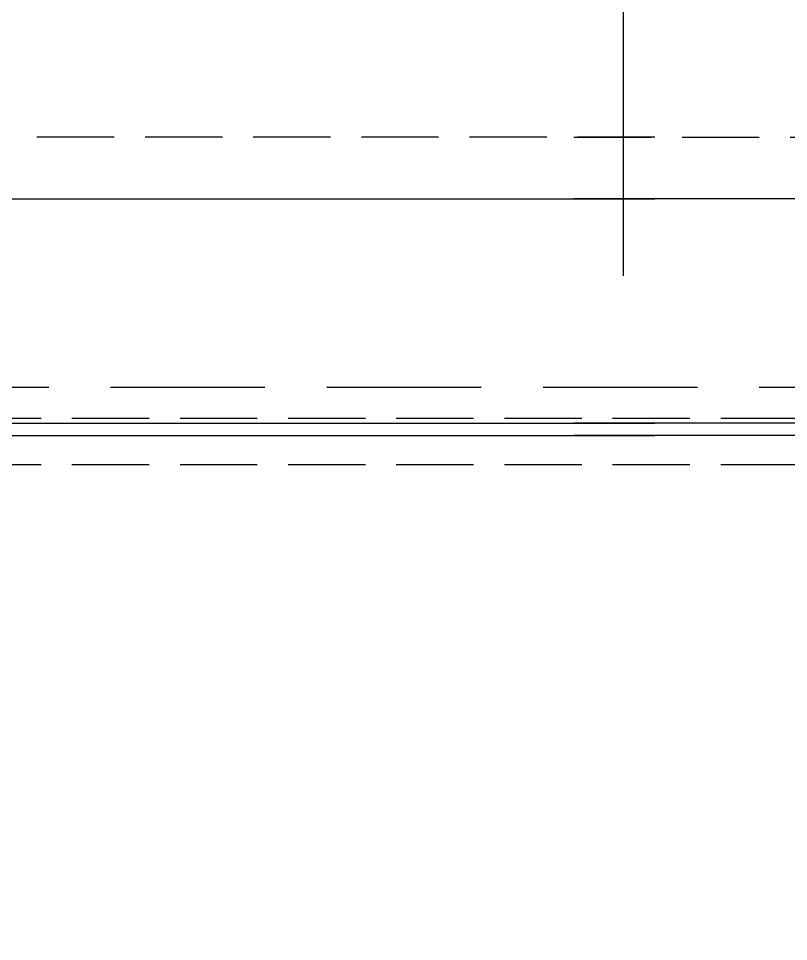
# Model space of a CAD drawing. Extents: x -1899985 to -450366, y 556196 to 2151267.
# Drawn here: x -612353 to -609860, y 575815 to 578802 of the extents above; entities that cross this region are included whole.
import ezdxf

# ---------------------------------------------------------------- set-up
doc = ezdxf.new("R2010")
doc.units = 0
doc.header["$LTSCALE"] = 1000
doc.header["$MEASUREMENT"] = 0
for name, pattern in [('__DASH', [0.35, 0.25, -0.1]), ('DASH', [0.35, 0.25, -0.1]), ('DOTE', [2.42, 2, -0.2, 0.02, -0.2])]:
    doc.linetypes.add(name, pattern=pattern)
for name, color, linetype in [('A-AXIS-DOTE', 14, 'DOTE'), ('A-LIN-V', 9, 'Continuous'), ('FHSGH10105-主梁-04', 7, 'Continuous'), ('FHSGH10105-主梁-06', 7, 'Continuous'), ('S-SB', 21, 'Continuous')]:
    doc.layers.add(name, color=color, linetype=linetype)
doc.layers.add('A-加建区域', color=47, linetype='Continuous', plot=False)

# ---------------------------------------------------------------- blocks, each defined once
blk = doc.blocks.new('w432424324')
at = {"layer": 'A-AXIS-DOTE', "ltscale": 2}
blk.add_line((-759779.7, 577969.1), (-759779.7, 589505.1), dxfattribs=at)
at = {"layer": 'A-加建区域', "linetype": 'DASH'}
for points in [[(-750464.7, 577507.5), (-768794.7, 577507.5)], [(-750464.7, 577357.5), (-768794.7, 577357.5)]]:
    blk.add_lwpolyline(points, dxfattribs=at)
blk = doc.blocks.new('吊车5')
at = {"color": 6, "linetype": 'DASH'}
blk.add_lwpolyline([(1563769.3, -78840.6), (1555174.3, -78840.6), (1555174.3, -81443.1)], dxfattribs=at)
at = {"layer": 'FHSGH10105-主梁-04', "color": 3, "linetype": 'Continuous'}
blk.add_line((1555299.5, -79040.6), (1563769.3, -79040.6), dxfattribs=at)
at = {"layer": 'FHSGH10105-主梁-06', "color": 3, "linetype": 'Continuous'}
for p, q in [((1555503.3, -79766.3), (1563769.3, -79766.3)), ((1555299.5, -79805.6), (1563769.3, -79805.6))]:
    blk.add_line(p, q, dxfattribs=at)

msp = doc.modelspace()

# ---------------------------------------------------------------- linework, layer by layer
at = {"layer": 'A-加建区域', "linetype": '__DASH', "ltscale": 2}
msp.add_line((-592655, 577607.5), (-684013.9, 577607.5), dxfattribs=at)

# ---------------------------------------------------------------- block references
at = {"layer": 'A-LIN-V'}
msp.add_blockref('w432424324', (149384.7, 0), dxfattribs=at)
at = {"layer": 'S-SB'}
msp.add_blockref('吊车5', (-2174062.3, 657258.1), dxfattribs=at)
at = {"layer": 'S-SB', "xscale": -1}
msp.add_blockref('吊车5', (953214.3, 657258.1), dxfattribs=at)

doc.saveas('drawing.dxf')
